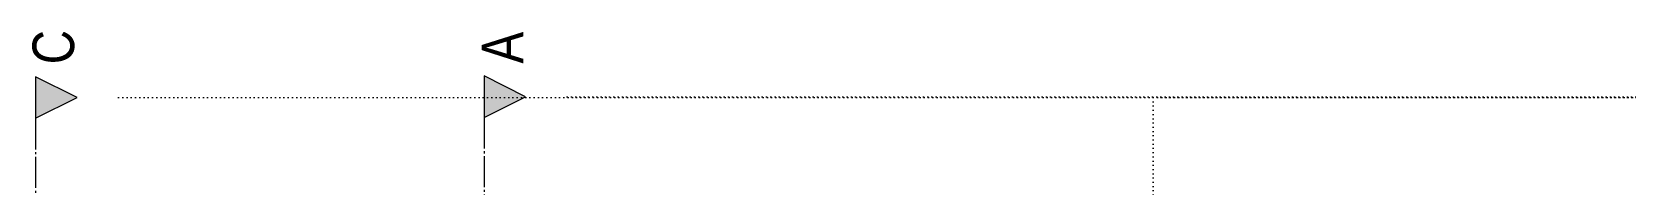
# Model space of a CAD drawing. Header units: centimetres. Extents: x 16433 to 114398, y -50094 to -12305.
# Drawn here: x 56523 to 58439, y -13644 to -13460 of the extents above; entities that cross this region are included whole.
import ezdxf

# ---------------------------------------------------------------- set-up
doc = ezdxf.new("R2010")
doc.units = ezdxf.units.CM
doc.header["$LTSCALE"] = 0.5
doc.linetypes.add('Mixte 15', pattern=[0.93, 0.75, -0.065, 0.05, -0.065])
doc.linetypes.add('Points 2', pattern=[0.1, 0, -0.1])
doc.layers.add('1  Hachures', color=7, linetype='CONTINUOUS')
doc.layers.add('6 Traits de Coupes', color=7, linetype='CONTINUOUS')
doc.styles.add('STYLE_GENERE_2', font='')
doc.styles.get('STYLE_GENERE_2').set_extended_font_data('Univers LT 57 Condensed')

# ---------------------------------------------------------------- blocks, each defined once
blk = doc.blocks.new('Plan de coupe_3_2', base_point=(8.147, 25.664))
at = {"layer": '1  Hachures', "linetype": 'Continuous', "lineweight": 0, "true_color": 0x828282}
blk.add_hatch(color=8, dxfattribs=at).paths.add_polyline_path([(8.147, 25.914), (8.147, 25.414), (8.647, 25.664)], flags=0)
at = {"layer": '6 Traits de Coupes', "color": 8, "linetype": 'Continuous', "lineweight": 0, "true_color": 0x828282}
for p, q in [((8.147, 25.914), (8.147, 25.414)), ((8.647, 25.664), (8.147, 25.914)), ((8.147, 25.414), (8.647, 25.664))]:
    blk.add_line(p, q, dxfattribs=at)
at = {"layer": '6 Traits de Coupes', "color": 142, "linetype": 'Points 2', "lineweight": 0, "true_color": 0x009de0}
blk.add_line((9.147, 25.664), (28.841, 25.664), dxfattribs=at)
at = {"layer": '6 Traits de Coupes', "color": 142, "linetype": 'Mixte 15', "lineweight": 0, "true_color": 0x009de0}
blk.add_line((8.147, 25.414), (8.147, 11.988), dxfattribs=at)
at = {"layer": '6 Traits de Coupes', "color": 8, "linetype": 'Continuous', "lineweight": 0, "true_color": 0x828282, "insert": (8.618, 26.064), "char_height": 0.5, "attachment_point": 7, "rotation": 90, "style": 'STYLE_GENERE_2'}
blk.add_mtext('{A}', dxfattribs=at)
blk = doc.blocks.new('Plan de coupe_4_2', base_point=(23.461, 25.654))
at = {"layer": '6 Traits de Coupes', "color": 142, "linetype": 'Points 2', "lineweight": 0, "true_color": 0x009de0}
for p, q in [((22.461, 25.654), (16.194, 25.654)), ((16.194, 25.654), (16.194, -0.206))]:
    blk.add_line(p, q, dxfattribs=at)
blk = doc.blocks.new('Plan de coupe_5_2', base_point=(2.751, 25.654))
at = {"layer": '1  Hachures', "linetype": 'Continuous', "lineweight": 0, "true_color": 0x828282}
blk.add_hatch(color=8, dxfattribs=at).paths.add_polyline_path([(2.751, 25.904), (2.751, 25.404), (3.251, 25.654)], flags=0)
at = {"layer": '6 Traits de Coupes', "color": 8, "linetype": 'Continuous', "lineweight": 0, "true_color": 0x828282}
for p, q in [((2.751, 25.904), (2.751, 25.404)), ((3.251, 25.654), (2.751, 25.904)), ((2.751, 25.404), (3.251, 25.654))]:
    blk.add_line(p, q, dxfattribs=at)
at = {"layer": '6 Traits de Coupes', "color": 142, "linetype": 'Points 2', "lineweight": 0, "true_color": 0x009de0}
blk.add_line((3.751, 25.654), (32.667, 25.654), dxfattribs=at)
at = {"layer": '6 Traits de Coupes', "color": 142, "linetype": 'Mixte 15', "lineweight": 0, "true_color": 0x009de0}
blk.add_line((2.751, 25.404), (2.751, 11.976), dxfattribs=at)
at = {"layer": '6 Traits de Coupes', "color": 8, "linetype": 'Continuous', "lineweight": 0, "true_color": 0x828282, "insert": (3.223, 26.054), "char_height": 0.5, "attachment_point": 7, "rotation": 90, "style": 'STYLE_GENERE_2'}
blk.add_mtext('{C}', dxfattribs=at)

msp = doc.modelspace()

# ---------------------------------------------------------------- block references
at = {"layer": '6 Traits de Coupes', "color": 142, "lineweight": 0, "true_color": 0x009de0, "xscale": 100, "yscale": 100, "zscale": 100}
for name, p in [('Plan de coupe_5_2', (56526.9, -13539.38)), ('Plan de coupe_3_2', (57066.456, -13538.416)), ('Plan de coupe_4_2', (58597.86, -13539.38))]:
    msp.add_blockref(name, p, dxfattribs=at)

doc.saveas('drawing.dxf')
